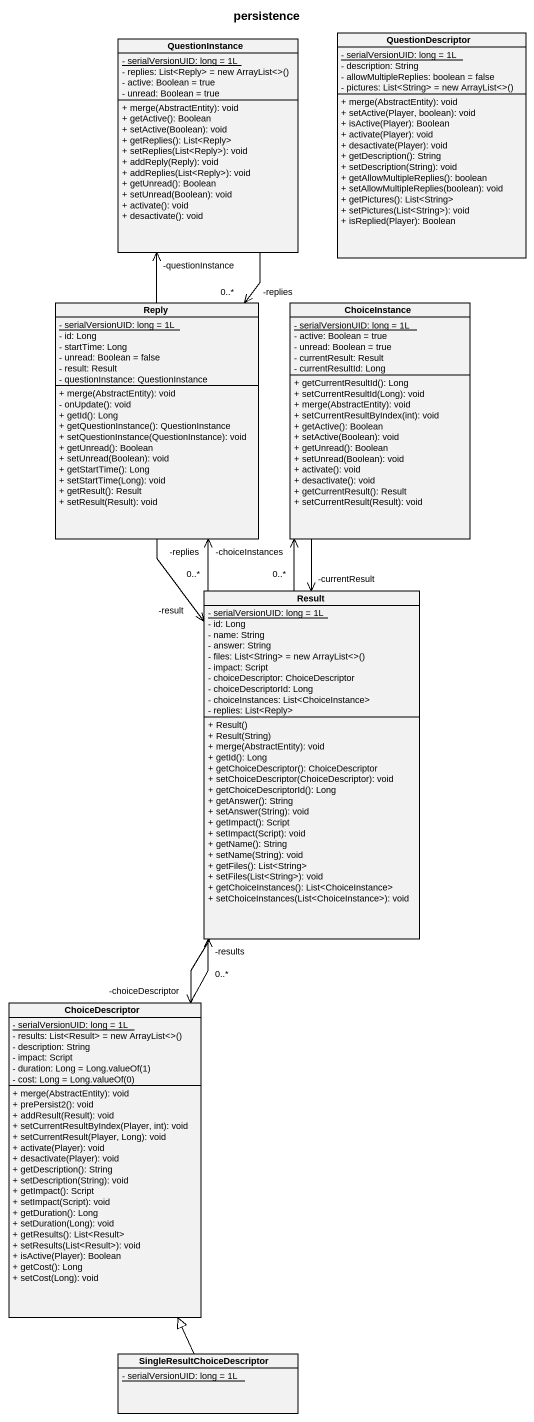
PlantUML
@startuml
title persistence
hide circle
hide empty members
skinparam classAttributeIconSize 0
class QuestionInstance {
  {static} - serialVersionUID: long = 1L
  {field} - replies: List<Reply> = new ArrayList<>()
  - active: Boolean = true
  - unread: Boolean = true
  + merge(AbstractEntity): void
  + getActive(): Boolean
  + setActive(Boolean): void
  + getReplies(): List<Reply>
  + setReplies(List<Reply>): void
  + addReply(Reply): void
  + addReplies(List<Reply>): void
  + getUnread(): Boolean
  + setUnread(Boolean): void
  + activate(): void
  + desactivate(): void
}
class QuestionDescriptor {
  {static} - serialVersionUID: long = 1L
  - description: String
  - allowMultipleReplies: boolean = false
  {field} - pictures: List<String> = new ArrayList<>()
  + merge(AbstractEntity): void
  + setActive(Player, boolean): void
  + isActive(Player): Boolean
  + activate(Player): void
  + desactivate(Player): void
  + getDescription(): String
  + setDescription(String): void
  + getAllowMultipleReplies(): boolean
  + setAllowMultipleReplies(boolean): void
  + getPictures(): List<String>
  + setPictures(List<String>): void
  + isReplied(Player): Boolean
}
class Reply {
  {static} - serialVersionUID: long = 1L
  - id: Long
  - startTime: Long
  - unread: Boolean = false
  - result: Result
  - questionInstance: QuestionInstance
  + merge(AbstractEntity): void
  - onUpdate(): void
  + getId(): Long
  + getQuestionInstance(): QuestionInstance
  + setQuestionInstance(QuestionInstance): void
  + getUnread(): Boolean
  + setUnread(Boolean): void
  + getStartTime(): Long
  + setStartTime(Long): void
  + getResult(): Result
  + setResult(Result): void
}
class ChoiceInstance {
  {static} - serialVersionUID: long = 1L
  - active: Boolean = true
  - unread: Boolean = true
  - currentResult: Result
  - currentResultId: Long
  + getCurrentResultId(): Long
  + setCurrentResultId(Long): void
  + merge(AbstractEntity): void
  + setCurrentResultByIndex(int): void
  + getActive(): Boolean
  + setActive(Boolean): void
  + getUnread(): Boolean
  + setUnread(Boolean): void
  + activate(): void
  + desactivate(): void
  + getCurrentResult(): Result
  + setCurrentResult(Result): void
}
class Result {
  {static} - serialVersionUID: long = 1L
  - id: Long
  - name: String
  - answer: String
  {field} - files: List<String> = new ArrayList<>()
  - impact: Script
  - choiceDescriptor: ChoiceDescriptor
  - choiceDescriptorId: Long
  - choiceInstances: List<ChoiceInstance>
  - replies: List<Reply>
  + Result()
  + Result(String)
  + merge(AbstractEntity): void
  + getId(): Long
  + getChoiceDescriptor(): ChoiceDescriptor
  + setChoiceDescriptor(ChoiceDescriptor): void
  + getChoiceDescriptorId(): Long
  + getAnswer(): String
  + setAnswer(String): void
  + getImpact(): Script
  + setImpact(Script): void
  + getName(): String
  + setName(String): void
  + getFiles(): List<String>
  + setFiles(List<String>): void
  + getChoiceInstances(): List<ChoiceInstance>
  + setChoiceInstances(List<ChoiceInstance>): void
}
class ChoiceDescriptor {
  {static} - serialVersionUID: long = 1L
  {field} - results: List<Result> = new ArrayList<>()
  - description: String
  - impact: Script
  {field} - duration: Long = Long.valueOf(1)
  {field} - cost: Long = Long.valueOf(0)
  + merge(AbstractEntity): void
  + prePersist2(): void
  + addResult(Result): void
  + setCurrentResultByIndex(Player, int): void
  + setCurrentResult(Player, Long): void
  + activate(Player): void
  + desactivate(Player): void
  + getDescription(): String
  + setDescription(String): void
  + getImpact(): Script
  + setImpact(Script): void
  + getDuration(): Long
  + setDuration(Long): void
  + getResults(): List<Result>
  + setResults(List<Result>): void
  + isActive(Player): Boolean
  + getCost(): Long
  + setCost(Long): void
}
class SingleResultChoiceDescriptor {
  {static} - serialVersionUID: long = 1L
}
QuestionInstance --> "-replies\n0..*" Reply
Reply -up-> "-questionInstance" QuestionInstance
Reply --> "-result" Result
ChoiceInstance --> "-currentResult" Result
Result -up-> "-replies\n0..*" Reply
Result -up-> "-choiceInstances\n0..*" ChoiceInstance
Result --> "-choiceDescriptor" ChoiceDescriptor
ChoiceDescriptor -up-> "-results\n0..*" Result
SingleResultChoiceDescriptor -up-|> ChoiceDescriptor
@enduml
